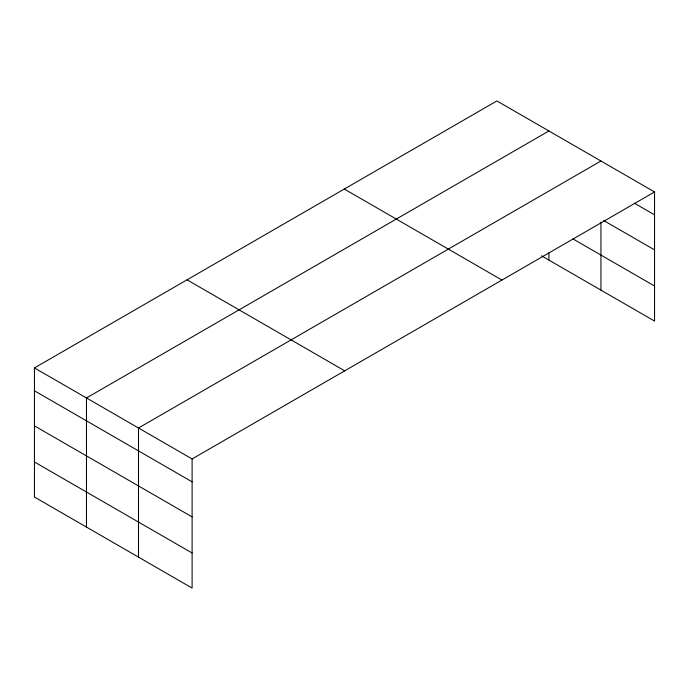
<?xml version="1.0" encoding="UTF-8"?>
<svg xmlns="http://www.w3.org/2000/svg" width="689" height="689" viewBox="0 0 689 689"><rect width="100%" height="100%" fill="white"/><g stroke="black" fill="none" stroke-linecap="round" stroke-linejoin="round"><path stroke-width="1.03" d="M541.494 255.8L654.55 321.074L654.55 191.955L496.898 100.939L34.45 367.926L34.45 497.045L192.102 588.061L192.102 458.943L34.45 367.926M548.918 130.97L86.478 397.958L86.478 527.085M600.946 161.011L138.498 427.998L138.498 557.117M192.102 458.943L654.55 191.955M634.216 203.1L654.55 214.839M603.719 220.549L654.55 249.892M573.076 238.98L654.55 286.013M344.285 189.044L501.945 280.061M187.055 279.82L344.715 370.837M34.45 390.809L192.102 481.826M34.45 425.862L192.102 516.888M34.45 461.983L192.102 553.009M600.946 222.134L600.946 290.129M548.918 252.656L548.918 260.089"/></g></svg>
